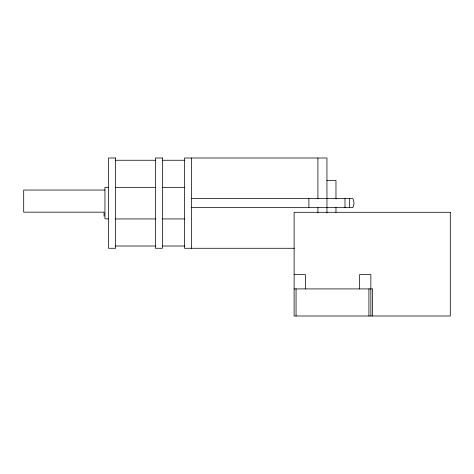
<?xml version="1.0" encoding="UTF-8"?>
<svg xmlns="http://www.w3.org/2000/svg" width="474" height="474" viewBox="0 0 474 474"><rect width="100%" height="100%" fill="white"/><g stroke="black" fill="none" stroke-linecap="round" stroke-linejoin="round"><path stroke-width="0.71" d="M115.603 160.253L155.413 160.253M162.683 160.253L184.487 160.253M326.941 180.57L335.971 180.57L335.971 198.778M115.603 187.337L155.413 187.337M162.683 187.337L184.487 187.337M108.564 187.402L104.95 187.402L104.95 218.875L108.564 218.875M104.873 190.05L23.7 190.05L23.7 212.168L104.049 212.168L104.049 216.221M191.526 198.624L352.816 198.624C354.356 201.403 354.356 204.875 352.816 207.653L191.526 207.653M115.603 218.935L155.413 218.935M162.683 218.935L184.487 218.935M115.603 246.018L155.413 246.018M162.683 246.018L184.487 246.018M294.265 248.275L184.487 248.275L184.487 158.002L326.941 158.002L326.941 212.897M294.117 274.576L305.404 274.576L305.404 288.915M294.117 288.915L372.57 288.915L372.57 315.998M370.858 315.998L370.858 274.576L359.57 274.576L359.57 288.915M368.908 288.915L368.908 315.998M349.51 198.624L349.51 207.653M344.995 198.624L344.995 207.653M335.971 207.499L335.971 212.382M317.912 158.002L317.912 198.624M317.912 207.653L317.912 212.897M308.888 198.624L308.888 207.653M296.066 288.915L296.066 315.998M191.526 158.002L191.526 248.275M115.603 158.002L108.564 158.002L108.564 248.275L115.603 248.275L115.603 158.002M162.458 158.002L155.413 158.002L155.413 248.275L162.458 248.275L162.458 158.002M450.3 212.287L294.117 212.287L294.117 315.998L450.3 315.998L450.3 212.287"/></g></svg>
